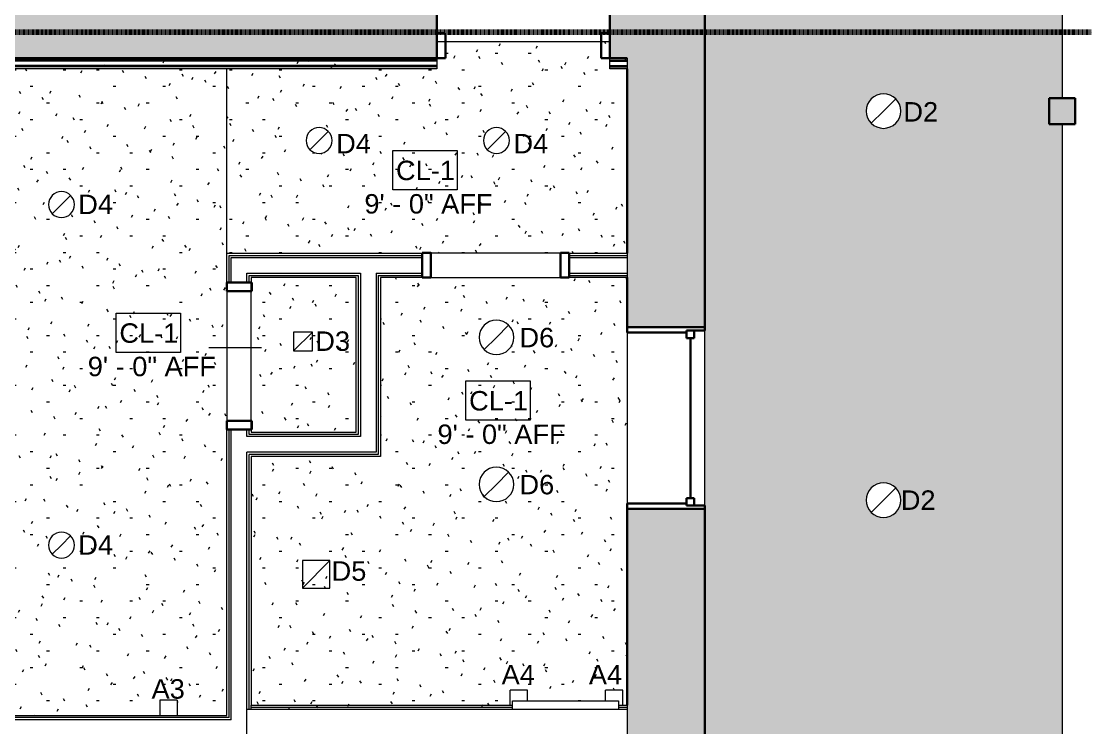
# Model space of a CAD drawing. Header units: inches. Extents: x -1176 to 1507, y -2527 to 978.
# Drawn here: x -912.1 to -664.6, y -328.8 to -165.5 of the extents above; entities that cross this region are included whole.
import ezdxf

# ---------------------------------------------------------------- set-up
doc = ezdxf.new("R2010")
doc.units = ezdxf.units.IN
doc.header["$MEASUREMENT"] = 0
doc.linetypes.add('Dash', pattern=[0.25, 0.125, -0.125])
for name, color, linetype, lineweight in [('A-ANNO-MATC', 214, 'Dash', 140), ('A-CLNG', 13, 'Continuous', 18), ('A-CLNG-IDEN', 151, 'Continuous', 9), ('A-CLNG-PATT', 13, 'Continuous', 18), ('A-COLS', 52, 'Continuous', 18), ('A-DOOR', 31, 'Continuous', 18), ('A-DOOR-FRAM', 31, 'Continuous', 30), ('A-GLAZ', 151, 'Continuous', 18), ('A-WALL', 113, 'Continuous', 18), ('A-WALL-PATT', 111, 'Continuous', 18), ('E-LITE-EQPM', 33, 'Continuous', 9), ('E-LITE-EQPM-IDEN', 33, 'Continuous', 9), ('I-WALL', 2, 'Continuous', 18), ('Q-SPCQ', 91, 'Continuous', 9)]:
    doc.layers.add(name, color=color, linetype=linetype, lineweight=lineweight)
doc.styles.add('Arial', font='arial.ttf', dxfattribs={"height": 4.5})
doc.styles.add('Swis721 Lt BT', font='swissl.ttf', dxfattribs={"height": 4.5})
pattern_1 = [(0, (0, 0), (15.36, 3.84), [0.634, -10.886, 0.634, -10.886, -61.44]), (0, (0, 0), (15.36, 3.84), [-23.04, 0.634, -22.406, 0.634, -10.886, -26.88]), (0, (0, 0), (15.36, 3.84), [-57.6, 0.634, -7.046, 0.634, -18.566]), (120, (5.76, 1.92), (-11.005538, 11.38215), [0.634, -10.886, 0.634, -10.886, -61.44]), (120, (5.76, 1.92), (-11.005538, 11.38215), [-23.04, 0.634, -22.406, 0.634, -10.886, -26.88]), (120, (5.76, 1.92), (-11.005538, 11.38215), [-57.6, 0.634, -7.046, 0.634, -18.566]), (240, (7.68, 9.6), (-4.354462, -15.22215), [0.634, -10.886, 0.634, -10.886, -61.44]), (240, (7.68, 9.6), (-4.354462, -15.22215), [-23.04, 0.634, -22.406, 0.634, -10.886, -26.88]), (240, (7.68, 9.6), (-4.354462, -15.22215), [-57.6, 0.634, -7.046, 0.634, -18.566])]

# ---------------------------------------------------------------- blocks, each defined once
blk = doc.blocks.new('Double Hung - balcony windows 3_ 6_-6827319-2nd Floor RCP')
at = {"layer": 'A-GLAZ', "color": 8, "lineweight": 30}
for p, q in [((-21, 9), (-20.25, 9)), ((-20.25, 4.75), (-20.25, 9)), ((20.25, 4.75), (20.25, 9)), ((21, 9), (20.25, 9)), ((-20.25, 6.5), (-20.25, 4.75)), ((-20.25, 6.5), (-18.5, 6.5)), ((-18.5, 6.5), (-18.5, 4.75)), ((-18.5, 5.625), (18.5, 5.625)), ((18.5, 6.5), (18.5, 4.75)), ((20.25, 6.5), (18.5, 6.5)), ((20.25, 6.5), (20.25, 4.75)), ((-20.25, 4.75), (-18.5, 4.75)), ((-20.25, 4.75), (-19.75, 4.75)), ((-19.75, -9), (-19.75, 4.75)), ((20.25, 4.75), (18.5, 4.75)), ((19.75, 4.75), (20.25, 4.75)), ((19.75, 4.75), (19.75, -9)), ((-19.75, -9), (-21, -9)), ((19.75, -9), (21, -9))]:
    blk.add_line(p, q, dxfattribs=at)
blk = doc.blocks.new('Single Flush - D2 2_6_ X 8_-8253021-2nd Floor RCP')
at = {"layer": 'A-DOOR-FRAM'}
for p, q in [((-17, 2.9375), (-17, -2.8125)), ((-17, 2.9375), (-15, 2.9375)), ((-15, 2.9375), (-15, -2.8125)), ((15.000004, 2.9375), (15.000004, -2.8125)), ((15.000004, 2.9375), (17.000004, 2.9375)), ((17.000004, 2.9375), (17.000004, -2.8125)), ((-17, -2.8125), (-15, -2.8125)), ((15.000004, -2.8125), (17.000004, -2.8125))]:
    blk.add_line(p, q, dxfattribs=at)
blk = doc.blocks.new('L-Recessed Circular - Downlight - 8_ - OUTDOOR-8523709-2nd Floor RCP')
at = {"layer": 'E-LITE-EQPM'}
for q in [(2.83, 2.83), (-2.83, -2.83)]:
    blk.add_line((0, 0), q, dxfattribs=at)
for start, end in [(360, 180), (180, 360)]:
    blk.add_arc((0, 0), 4, start, end, dxfattribs=at)
blk = doc.blocks.new('Sconce Light - Sphere - Bedside Sconce-8114696-2nd Floor RCP')
at = {"layer": 'E-LITE-EQPM'}
for p, q in [((0, 6.3125), (-2, 6.3125)), ((-2, 6.3125), (-2, 2.8125)), ((2, 6.3125), (0, 6.3125)), ((2, 6.3125), (2, 2.8125)), ((-2, 2.8125), (0, 2.8125)), ((0, 2.8125), (2, 2.8125))]:
    blk.add_line(p, q, dxfattribs=at)
blk = doc.blocks.new('L-Recessed Square Downlight - 4_-4552743-2nd Floor RCP')
at = {"layer": 'E-LITE-EQPM'}
for p, q in [((-2.1875, -2.1875), (-2.1875, 2.1875)), ((-2.1875, 2.1875), (2.1875, 2.1875)), ((-2.1875, 2.1875), (2.1875, -2.1875)), ((2.1875, 2.1875), (2.1875, -2.1875)), ((2.1875, -2.1875), (-2.1875, -2.1875))]:
    blk.add_line(p, q, dxfattribs=at)
blk = doc.blocks.new('L-Recessed Circular - Downlight - 8_-7245237-2nd Floor RCP')
at = {"layer": 'E-LITE-EQPM'}
for q in [(2.83, 2.83), (-2.83, -2.83)]:
    blk.add_line((0, 0), q, dxfattribs=at)
for start, end in [(360, 180), (180, 360)]:
    blk.add_arc((0, 0), 4, start, end, dxfattribs=at)
blk = doc.blocks.new('L-Recessed Square Downlight - 6_-4552745-2nd Floor RCP')
at = {"layer": 'E-LITE-EQPM'}
for p, q in [((-3.1875, -3.1875), (-3.1875, 3.1875)), ((-3.1875, 3.1875), (3.1875, 3.1875)), ((-3.1875, 3.1875), (3.1875, -3.1875)), ((3.1875, 3.1875), (3.1875, -3.1875)), ((3.1875, -3.1875), (-3.1875, -3.1875))]:
    blk.add_line(p, q, dxfattribs=at)
blk = doc.blocks.new('Sconce Light - Sphere - 60W - 120V-8439624-2nd Floor RCP')
at = {"layer": 'E-LITE-EQPM'}
for p, q in [((-1, -4), (-2, -4)), ((-2, -4), (-2, -7.5)), ((2, -5), (2, -7.5)), ((-2, -7.5), (0, -7.5)), ((0, -7.5), (2, -7.5))]:
    blk.add_line(p, q, dxfattribs=at)
blk = doc.blocks.new('L-Recessed Circular - Downlight - 6_-7313291-2nd Floor RCP')
at = {"layer": 'E-LITE-EQPM'}
for q in [(-2.12, -2.12), (2.12, 2.12)]:
    blk.add_line((0, 0), q, dxfattribs=at)
for start, end in [(360, 180), (180, 360)]:
    blk.add_arc((0, 0), 3, start, end, dxfattribs=at)
blk = doc.blocks.new('Sconce Light - Sphere - 60W - 120V-V11-2nd Floor RCP')
at = {"layer": 'E-LITE-EQPM'}
for p, q in [((2, -4), (1.5, -4)), ((2, -4), (2, -7.5)), ((-2, -5), (-2, -7.5)), ((-2, -7.5), (0, -7.5)), ((0, -7.5), (2, -7.5))]:
    blk.add_line(p, q, dxfattribs=at)
blk = doc.blocks.new('Single Flush - D13 3_ X 8_-8249661-2nd Floor RCP')
at = {"layer": 'A-DOOR-FRAM'}
for p, q in [((-20, 0.25), (-20, -5.5)), ((-20, 0.25), (-18, 0.25)), ((-18, 0.25), (-18, -5.5)), ((18.000004, 0.25), (18.000004, -5.5)), ((18.000004, 0.25), (20.000004, 0.25)), ((20.000004, 0.25), (20.000004, -5.5)), ((-20, -5.5), (-18, -5.5)), ((18.000004, -5.5), (20.000004, -5.5))]:
    blk.add_line(p, q, dxfattribs=at)
blk = doc.blocks.new('AC3 - AC3-8439625-2nd Floor RCP')
at = {"layer": 'Q-SPCQ'}
for p, q in [((-12.25, -5), (-12.25, -3)), ((-12.25, -3), (12.25, -3)), ((12.25, -3), (12.25, -5)), ((12.25, -5), (-12.25, -5))]:
    blk.add_line(p, q, dxfattribs=at)

msp = doc.modelspace()

# ---------------------------------------------------------------- hatches: boundary and pattern name
at = {"layer": 'A-CLNG-PATT'}
h = msp.add_hatch(dxfattribs=at)
h.set_pattern_fill('FP_3', color=256, style=0, pattern_type=2)
h.set_pattern_definition([(216.87, (4.8, 12), (35.999957, 24.0000643), [6, -54]), (206.565, (12, 8.4), (-12.000093, -12.000519), [13.416, -13.416]), (198.435, (12, 2.4), (-23.999779, -12.000233), [7.589, -30.358])])
h.paths.add_polyline_path([(-671.48, -1266.19), (-671.48, -1089.19), (-674.48, -1089.19), (-674.48, -1083.19), (-671.48, -1083.19), (-671.48, -909.19), (-674.48, -909.19), (-674.48, -903.19), (-671.48, -903.19), (-671.48, -729.19), (-674.48, -729.19), (-674.48, -723.19), (-671.48, -723.19), (-671.48, -549.19), (-674.48, -549.19), (-674.48, -543.19), (-671.48, -543.19), (-671.48, -369.19), (-674.48, -369.19), (-674.48, -363.19), (-671.48, -363.19), (-671.48, -189.19), (-674.48, -189.19), (-674.48, -183.19), (-671.48, -183.19), (-671.48, 16.25), (-754.04, 16.25), (-754.04, -123.17), (-752.11, -123.38), (-750.26, -124.03), (-748.61, -125.07), (-747.23, -126.44), (-746.2, -128.1), (-745.55, -129.94), (-745.33, -131.87), (-745.55, -133.81), (-746.2, -135.65), (-747.23, -137.3), (-748.61, -138.68), (-750.26, -139.72), (-752.11, -140.37), (-754.04, -140.58), (-754.04, -573.17), (-752.11, -573.38), (-750.26, -574.03), (-748.61, -575.07), (-747.23, -576.44), (-746.2, -578.1), (-745.55, -579.94), (-745.33, -581.87), (-745.55, -583.81), (-746.2, -585.65), (-747.23, -587.3), (-748.61, -588.68), (-750.26, -589.72), (-752.11, -590.37), (-754.04, -590.58), (-754.04, -1095.17), (-752.11, -1095.38), (-750.26, -1096.03), (-748.61, -1097.07), (-747.23, -1098.44), (-746.2, -1100.1), (-745.55, -1101.94), (-745.33, -1103.87), (-745.55, -1105.81), (-746.2, -1107.65), (-747.23, -1109.3), (-748.61, -1110.68), (-750.26, -1111.72), (-752.11, -1112.37), (-754.04, -1112.58), (-754.04, -1262.19), (-725.8, -1262.19), (-725.8, -1266.19), (-713.41, -1266.19)], flags=0)
h.paths.add_polyline_path([(-712.76, -1220.86), (-713.8, -1220.72), (-714.76, -1220.32), (-715.59, -1219.69), (-716.23, -1218.86), (-716.63, -1217.9), (-716.76, -1216.86), (-716.63, -1215.83), (-716.23, -1214.86), (-715.59, -1214.03), (-714.76, -1213.4), (-713.8, -1213), (-712.76, -1212.86), (-711.73, -1213), (-710.76, -1213.4), (-709.93, -1214.03), (-709.3, -1214.86), (-708.9, -1215.83), (-708.76, -1216.86), (-708.9, -1217.9), (-709.3, -1218.86), (-709.93, -1219.69), (-710.76, -1220.32), (-711.73, -1220.72)], flags=0)
h.paths.add_polyline_path([(-712.76, -1090.19), (-713.8, -1090.05), (-714.76, -1089.65), (-715.59, -1089.01), (-716.23, -1088.19), (-716.63, -1087.22), (-716.76, -1086.19), (-716.63, -1085.15), (-716.23, -1084.19), (-715.59, -1083.36), (-714.76, -1082.72), (-713.8, -1082.32), (-712.76, -1082.19), (-711.73, -1082.32), (-710.76, -1082.72), (-709.93, -1083.36), (-709.3, -1084.19), (-708.9, -1085.15), (-708.76, -1086.19), (-708.9, -1087.22), (-709.3, -1088.19), (-709.93, -1089.01), (-710.76, -1089.65), (-711.73, -1090.05)], flags=0)
h.paths.add_polyline_path([(-712.76, -1000.19), (-713.8, -1000.05), (-714.76, -999.65), (-715.59, -999.01), (-716.23, -998.19), (-716.63, -997.22), (-716.76, -996.19), (-716.63, -995.15), (-716.23, -994.19), (-715.59, -993.36), (-714.76, -992.72), (-713.8, -992.32), (-712.76, -992.19), (-711.73, -992.32), (-710.76, -992.72), (-709.93, -993.36), (-709.3, -994.19), (-708.9, -995.15), (-708.76, -996.19), (-708.9, -997.22), (-709.3, -998.19), (-709.93, -999.01), (-710.76, -999.65), (-711.73, -1000.05)], flags=0)
h.paths.add_polyline_path([(-712.76, -910.19), (-713.8, -910.05), (-714.76, -909.65), (-715.59, -909.01), (-716.23, -908.19), (-716.63, -907.22), (-716.76, -906.19), (-716.63, -905.15), (-716.23, -904.19), (-715.59, -903.36), (-714.76, -902.72), (-713.8, -902.32), (-712.76, -902.19), (-711.73, -902.32), (-710.76, -902.72), (-709.93, -903.36), (-709.3, -904.19), (-708.9, -905.15), (-708.76, -906.19), (-708.9, -907.22), (-709.3, -908.19), (-709.93, -909.01), (-710.76, -909.65), (-711.73, -910.05)], flags=0)
h.paths.add_polyline_path([(-712.76, -820.19), (-713.8, -820.05), (-714.76, -819.65), (-715.59, -819.01), (-716.23, -818.19), (-716.63, -817.22), (-716.76, -816.19), (-716.63, -815.15), (-716.23, -814.19), (-715.59, -813.36), (-714.76, -812.72), (-713.8, -812.32), (-712.76, -812.19), (-711.73, -812.32), (-710.76, -812.72), (-709.93, -813.36), (-709.3, -814.19), (-708.9, -815.15), (-708.76, -816.19), (-708.9, -817.22), (-709.3, -818.19), (-709.93, -819.01), (-710.76, -819.65), (-711.73, -820.05)], flags=0)
h.paths.add_polyline_path([(-712.76, -730.19), (-713.8, -730.05), (-714.76, -729.65), (-715.59, -729.01), (-716.23, -728.19), (-716.63, -727.22), (-716.76, -726.19), (-716.63, -725.15), (-716.23, -724.19), (-715.59, -723.36), (-714.76, -722.72), (-713.8, -722.32), (-712.76, -722.19), (-711.73, -722.32), (-710.76, -722.72), (-709.93, -723.36), (-709.3, -724.19), (-708.9, -725.15), (-708.76, -726.19), (-708.9, -727.22), (-709.3, -728.19), (-709.93, -729.01), (-710.76, -729.65), (-711.73, -730.05)], flags=0)
h.paths.add_polyline_path([(-712.76, -640.19), (-713.8, -640.05), (-714.76, -639.65), (-715.59, -639.01), (-716.23, -638.19), (-716.63, -637.22), (-716.76, -636.19), (-716.63, -635.15), (-716.23, -634.19), (-715.59, -633.36), (-714.76, -632.72), (-713.8, -632.32), (-712.76, -632.19), (-711.73, -632.32), (-710.76, -632.72), (-709.93, -633.36), (-709.3, -634.19), (-708.9, -635.15), (-708.76, -636.19), (-708.9, -637.22), (-709.3, -638.19), (-709.93, -639.01), (-710.76, -639.65), (-711.73, -640.05)], flags=0)
h.paths.add_polyline_path([(-712.76, -550.19), (-713.8, -550.05), (-714.76, -549.65), (-715.59, -549.01), (-716.23, -548.19), (-716.63, -547.22), (-716.76, -546.19), (-716.63, -545.15), (-716.23, -544.19), (-715.59, -543.36), (-714.76, -542.72), (-713.8, -542.32), (-712.76, -542.19), (-711.73, -542.32), (-710.76, -542.72), (-709.93, -543.36), (-709.3, -544.19), (-708.9, -545.15), (-708.76, -546.19), (-708.9, -547.22), (-709.3, -548.19), (-709.93, -549.01), (-710.76, -549.65), (-711.73, -550.05)], flags=0)
h.paths.add_polyline_path([(-712.76, -460.19), (-713.8, -460.05), (-714.76, -459.65), (-715.59, -459.01), (-716.23, -458.19), (-716.63, -457.22), (-716.76, -456.19), (-716.63, -455.15), (-716.23, -454.19), (-715.59, -453.36), (-714.76, -452.72), (-713.8, -452.32), (-712.76, -452.19), (-711.73, -452.32), (-710.76, -452.72), (-709.93, -453.36), (-709.3, -454.19), (-708.9, -455.15), (-708.76, -456.19), (-708.9, -457.22), (-709.3, -458.19), (-709.93, -459.01), (-710.76, -459.65), (-711.73, -460.05)], flags=0)
h.paths.add_polyline_path([(-712.76, -370.19), (-713.8, -370.05), (-714.76, -369.65), (-715.59, -369.01), (-716.23, -368.19), (-716.63, -367.22), (-716.76, -366.19), (-716.63, -365.15), (-716.23, -364.19), (-715.59, -363.36), (-714.76, -362.72), (-713.8, -362.32), (-712.76, -362.19), (-711.73, -362.32), (-710.76, -362.72), (-709.93, -363.36), (-709.3, -364.19), (-708.9, -365.15), (-708.76, -366.19), (-708.9, -367.22), (-709.3, -368.19), (-709.93, -369.01), (-710.76, -369.65), (-711.73, -370.05)], flags=0)
h.paths.add_polyline_path([(-712.76, -280.19), (-713.8, -280.05), (-714.76, -279.65), (-715.59, -279.01), (-716.23, -278.19), (-716.63, -277.22), (-716.76, -276.19), (-716.63, -275.15), (-716.23, -274.19), (-715.59, -273.36), (-714.76, -272.72), (-713.8, -272.32), (-712.76, -272.19), (-711.73, -272.32), (-710.76, -272.72), (-709.93, -273.36), (-709.3, -274.19), (-708.9, -275.15), (-708.76, -276.19), (-708.9, -277.22), (-709.3, -278.19), (-709.93, -279.01), (-710.76, -279.65), (-711.73, -280.05)], flags=0)
h.paths.add_polyline_path([(-712.76, -190.19), (-713.8, -190.05), (-714.76, -189.65), (-715.59, -189.01), (-716.23, -188.19), (-716.63, -187.22), (-716.76, -186.19), (-716.63, -185.15), (-716.23, -184.19), (-715.59, -183.36), (-714.76, -182.72), (-713.8, -182.32), (-712.76, -182.19), (-711.73, -182.32), (-710.76, -182.72), (-709.93, -183.36), (-709.3, -184.19), (-708.9, -185.15), (-708.76, -186.19), (-708.9, -187.22), (-709.3, -188.19), (-709.93, -189.01), (-710.76, -189.65), (-711.73, -190.05)], flags=0)
h.paths.add_polyline_path([(-712.76, -88.97), (-713.8, -88.83), (-714.76, -88.43), (-715.59, -87.79), (-716.23, -86.97), (-716.63, -86), (-716.76, -84.97), (-716.63, -83.93), (-716.23, -82.97), (-715.59, -82.14), (-714.76, -81.5), (-713.8, -81.1), (-712.76, -80.97), (-711.73, -81.1), (-710.76, -81.5), (-709.93, -82.14), (-709.3, -82.97), (-708.9, -83.93), (-708.76, -84.97), (-708.9, -86), (-709.3, -86.97), (-709.93, -87.79), (-710.76, -88.43), (-711.73, -88.83)], flags=0)
h = msp.add_hatch(dxfattribs=at)
h.set_pattern_fill('FP_2', color=256, style=0, pattern_type=2)
h.set_pattern_definition(pattern_1)
h.paths.add_polyline_path([(-863.55, -219.08), (-772.04, -219.08), (-772.04, -176.43), (-776.04, -176.43), (-776.04, -170.13), (-816.04, -170.13), (-816.04, -176.43), (-864.55, -176.43), (-864.55, -219.08), (-864.05, -219.08)], flags=0)
h.paths.add_polyline_path([(-843.25, -196.01), (-844.03, -195.91), (-844.75, -195.61), (-845.37, -195.13), (-845.85, -194.51), (-846.15, -193.79), (-846.25, -193.01), (-846.15, -192.23), (-845.85, -191.51), (-845.37, -190.89), (-844.75, -190.41), (-844.03, -190.11), (-843.25, -190.01), (-842.48, -190.11), (-841.75, -190.41), (-841.13, -190.89), (-840.65, -191.51), (-840.35, -192.23), (-840.25, -193.01), (-840.35, -193.79), (-840.65, -194.51), (-841.13, -195.13), (-841.75, -195.61), (-842.48, -195.91)], flags=0)
h.paths.add_polyline_path([(-802.25, -196.01), (-803.03, -195.91), (-803.75, -195.61), (-804.37, -195.13), (-804.85, -194.51), (-805.15, -193.79), (-805.25, -193.01), (-805.15, -192.23), (-804.85, -191.51), (-804.37, -190.89), (-803.75, -190.41), (-803.03, -190.11), (-802.25, -190.01), (-801.48, -190.11), (-800.75, -190.41), (-800.13, -190.89), (-799.65, -191.51), (-799.35, -192.23), (-799.25, -193.01), (-799.35, -193.79), (-799.65, -194.51), (-800.13, -195.13), (-800.75, -195.61), (-801.48, -195.91)], flags=0)
h = msp.add_hatch(dxfattribs=at)
h.set_pattern_fill('FP_2', color=256, style=0, pattern_type=2)
h.set_pattern_definition(pattern_1)
h.paths.add_polyline_path([(-1017.06, -325.98), (-1000.06, -325.98), (-1000.06, -322.48), (-996.06, -322.48), (-996.06, -325.98), (-880.04, -325.98), (-880.04, -322.48), (-876.04, -322.48), (-876.04, -325.98), (-864.55, -325.98), (-864.55, -176.43), (-1017.06, -176.43), (-1017.06, -316.48)], flags=0)
h.paths.add_polyline_path([(-902.8, -289.59), (-903.58, -289.49), (-904.3, -289.19), (-904.92, -288.71), (-905.4, -288.09), (-905.7, -287.37), (-905.8, -286.59), (-905.7, -285.82), (-905.4, -285.09), (-904.92, -284.47), (-904.3, -284), (-903.58, -283.7), (-902.8, -283.59), (-902.03, -283.7), (-901.3, -284), (-900.68, -284.47), (-900.21, -285.09), (-899.91, -285.82), (-899.8, -286.59), (-899.91, -287.37), (-900.21, -288.09), (-900.68, -288.71), (-901.3, -289.19), (-902.03, -289.49)], flags=0)
h.paths.add_polyline_path([(-978.93, -289.59), (-979.71, -289.49), (-980.43, -289.19), (-981.05, -288.71), (-981.53, -288.09), (-981.83, -287.37), (-981.93, -286.59), (-981.83, -285.82), (-981.53, -285.09), (-981.05, -284.47), (-980.43, -284), (-979.71, -283.7), (-978.93, -283.59), (-978.16, -283.7), (-977.43, -284), (-976.81, -284.47), (-976.33, -285.09), (-976.03, -285.82), (-975.93, -286.59), (-976.03, -287.37), (-976.33, -288.09), (-976.81, -288.71), (-977.43, -289.19), (-978.16, -289.49)], flags=0)
h.paths.add_polyline_path([(-940.8, -267.4), (-941.51, -267.17), (-941.95, -266.56), (-941.95, -265.82), (-941.51, -265.21), (-941.3, -265.14), (-941.3, -249.17), (-948.91, -262.35), (-948.76, -262.51), (-948.7, -263.28), (-949.06, -263.9), (-949.74, -264.2), (-950.47, -264.05), (-950.97, -263.49), (-951.03, -262.72), (-950.67, -262.1), (-949.99, -261.8), (-949.78, -261.85), (-942.17, -248.67), (-956, -256.66), (-955.96, -256.87), (-956.26, -257.55), (-956.91, -257.93), (-957.65, -257.85), (-958.2, -257.35), (-958.36, -256.62), (-958.06, -255.94), (-957.41, -255.57), (-956.67, -255.64), (-956.5, -255.79), (-942.67, -247.8), (-957.88, -247.8), (-957.95, -248.01), (-958.56, -248.45), (-959.3, -248.45), (-959.91, -248.01), (-960.14, -247.3), (-959.91, -246.59), (-959.3, -246.16), (-958.55, -246.16), (-957.95, -246.59), (-957.88, -246.8), (-942.67, -246.8), (-956.52, -238.83), (-956.67, -238.96), (-957.44, -239.03), (-958.06, -238.67), (-958.36, -237.99), (-958.2, -237.26), (-957.65, -236.76), (-956.88, -236.7), (-956.26, -237.05), (-955.96, -237.74), (-956, -237.95), (-942.17, -245.94), (-949.78, -232.76), (-949.99, -232.81), (-950.67, -232.5), (-951.05, -231.86), (-950.97, -231.12), (-950.47, -230.56), (-949.74, -230.41), (-949.06, -230.71), (-948.68, -231.36), (-948.76, -232.1), (-948.91, -232.26), (-941.3, -245.44), (-941.3, -229.46), (-941.51, -229.4), (-941.95, -228.79), (-941.95, -228.04), (-941.51, -227.44), (-940.8, -227.21), (-940.09, -227.44), (-939.66, -228.05), (-939.66, -228.79), (-940.09, -229.4), (-940.3, -229.46), (-940.3, -245.44), (-932.7, -232.26), (-932.84, -232.1), (-932.91, -231.33), (-932.55, -230.71), (-931.87, -230.41), (-931.14, -230.56), (-930.64, -231.12), (-930.58, -231.89), (-930.93, -232.5), (-931.61, -232.81), (-931.83, -232.76), (-939.44, -245.94), (-925.6, -237.95), (-925.65, -237.74), (-925.35, -237.05), (-924.7, -236.68), (-923.96, -236.76), (-923.4, -237.26), (-923.25, -237.99), (-923.55, -238.67), (-924.2, -239.04), (-924.94, -238.96), (-925.1, -238.82), (-938.94, -246.8), (-923.72, -246.8), (-923.66, -246.59), (-923.05, -246.16), (-922.3, -246.16), (-921.7, -246.59), (-921.47, -247.3), (-921.7, -248.01), (-922.31, -248.45), (-923.05, -248.45), (-923.66, -248.01), (-923.72, -247.8), (-938.94, -247.8), (-925.09, -255.78), (-924.94, -255.64), (-924.17, -255.58), (-923.55, -255.94), (-923.25, -256.62), (-923.4, -257.35), (-923.96, -257.85), (-924.73, -257.91), (-925.35, -257.55), (-925.65, -256.87), (-925.6, -256.66), (-939.44, -248.67), (-931.83, -261.85), (-931.61, -261.8), (-930.93, -262.1), (-930.56, -262.75), (-930.64, -263.49), (-931.14, -264.05), (-931.87, -264.2), (-932.55, -263.9), (-932.92, -263.25), (-932.84, -262.51), (-932.7, -262.35), (-940.3, -249.17), (-940.3, -265.14), (-940.09, -265.21), (-939.66, -265.82), (-939.66, -266.56), (-940.09, -267.17), (-940.76, -267.38)], flags=0)
h.paths.add_polyline_path([(-978.93, -210.83), (-979.71, -210.73), (-980.45, -210.41), (-981.05, -209.95), (-981.53, -209.33), (-981.83, -208.6), (-981.93, -207.83), (-981.83, -207.05), (-981.53, -206.33), (-981.05, -205.71), (-980.43, -205.23), (-979.71, -204.93), (-978.93, -204.83), (-978.16, -204.93), (-977.43, -205.23), (-976.81, -205.71), (-976.33, -206.33), (-976.03, -207.05), (-975.93, -207.83), (-976.03, -208.6), (-976.33, -209.33), (-976.81, -209.95), (-977.43, -210.43), (-978.16, -210.73)], flags=0)
h.paths.add_polyline_path([(-902.8, -210.83), (-903.58, -210.73), (-904.33, -210.41), (-904.92, -209.95), (-905.4, -209.33), (-905.7, -208.6), (-905.8, -207.83), (-905.7, -207.05), (-905.4, -206.33), (-904.92, -205.71), (-904.3, -205.23), (-903.58, -204.93), (-902.8, -204.83), (-902.03, -204.93), (-901.3, -205.23), (-900.68, -205.71), (-900.21, -206.33), (-899.91, -207.05), (-899.8, -207.83), (-899.91, -208.6), (-900.21, -209.33), (-900.68, -209.95), (-901.3, -210.43), (-902.03, -210.73)], flags=0)
h.paths.add_polyline_path([(-1009.15, -192.06), (-1009.59, -192.02), (-1010.01, -191.9), (-1010.39, -191.7), (-1010.69, -191.48), (-1010.94, -191.21), (-1011.21, -190.8), (-1011.48, -190.16), (-1011.69, -189.42), (-1011.8, -188.8), (-1011.84, -188.76), (-1012.2, -187.98), (-1012.3, -187.59), (-1014.57, -187.59), (-1014.57, -176.57), (-1003.55, -176.57), (-1003.55, -187.59), (-1005.61, -187.59), (-1005.7, -187.98), (-1006.06, -188.76), (-1006.62, -189.43), (-1006.63, -189.5), (-1006.83, -190.16), (-1007.16, -190.91), (-1007.37, -191.21), (-1007.62, -191.48), (-1007.91, -191.7), (-1008.3, -191.9), (-1008.76, -192.02)], flags=0)
h.paths.add_polyline_path([(-971.62, -178.49), (-972, -178.49), (-972, -178.43), (-972.06, -178.43), (-972.06, -178.24), (-971.62, -178.24), (-970.39, -177.43), (-969.02, -176.88), (-967.56, -176.61), (-916.56, -176.61), (-915.11, -176.88), (-913.74, -177.43), (-912.5, -178.24), (-912.06, -178.24), (-912.06, -178.43), (-912.12, -178.43), (-912.12, -178.49), (-967.56, -178.49)], flags=0)
h = msp.add_hatch(dxfattribs=at)
h.set_pattern_fill('FP_2', color=256, style=0, pattern_type=2)
h.set_pattern_definition(pattern_1)
h.paths.add_polyline_path([(-853.32, -260.48), (-834.67, -260.48), (-834.67, -224.7), (-858.92, -224.7), (-858.92, -260.48)], flags=0)
h = msp.add_hatch(dxfattribs=at)
h.set_pattern_fill('FP_2', color=256, style=0, pattern_type=2)
h.set_pattern_definition(pattern_1)
h.paths.add_polyline_path([(-858.42, -323.61), (-799.04, -323.61), (-799.04, -320.11), (-795.04, -320.11), (-795.04, -322.61), (-777.04, -322.61), (-777.04, -320.11), (-773.04, -320.11), (-773.04, -323.61), (-772.04, -323.61), (-772.04, -224.7), (-829.05, -224.7), (-829.05, -266.11), (-858.92, -266.11), (-858.92, -323.61)], flags=0)
h.paths.add_polyline_path([(-802.25, -276.53), (-803.29, -276.4), (-804.25, -276), (-805.08, -275.36), (-805.72, -274.53), (-806.12, -273.57), (-806.25, -272.53), (-806.12, -271.5), (-805.72, -270.53), (-805.08, -269.71), (-804.25, -269.07), (-803.29, -268.67), (-802.25, -268.53), (-801.22, -268.67), (-800.25, -269.07), (-799.42, -269.71), (-798.79, -270.53), (-798.39, -271.5), (-798.25, -272.53), (-798.39, -273.57), (-798.79, -274.53), (-799.42, -275.36), (-800.25, -276), (-801.22, -276.4)], flags=0)
h.paths.add_polyline_path([(-802.25, -242.53), (-803.29, -242.4), (-804.25, -242), (-805.08, -241.36), (-805.72, -240.53), (-806.12, -239.57), (-806.25, -238.53), (-806.12, -237.5), (-805.72, -236.53), (-805.08, -235.71), (-804.25, -235.07), (-803.29, -234.67), (-802.25, -234.53), (-801.22, -234.67), (-800.25, -235.07), (-799.42, -235.71), (-798.79, -236.53), (-798.39, -237.5), (-798.25, -238.53), (-798.39, -239.57), (-798.79, -240.53), (-799.42, -241.36), (-800.25, -242), (-801.22, -242.4)], flags=0)
at = {"layer": 'A-COLS'}
msp.add_hatch(color=250, dxfattribs=at).paths.add_polyline_path([(-668.48, -189.19), (-668.48, -183.19), (-674.48, -183.19), (-674.48, -189.19)], flags=0)
at = {"layer": 'A-WALL-PATT', "lineweight": 9}
h = msp.add_hatch(color=7, dxfattribs=at)
h.paths.add_polyline_path([(-772.04, -1262.19), (-754.04, -1262.19), (-754.04, -1210.19), (-772.04, -1210.19), (-772.04, -1240.82)], flags=0)
h.paths.add_polyline_path([(-760.04, -1170.19), (-754.04, -1170.19), (-754.04, -1093.3), (-772.04, -1093.3), (-772.04, -1170.19)], flags=0)
h.paths.add_polyline_path([(-754.04, -1053.19), (-754.04, -1004.19), (-772.04, -1004.19), (-772.04, -1053.19), (-760.04, -1053.19)], flags=0)
h.paths.add_polyline_path([(-760.04, -962.19), (-754.04, -962.19), (-754.04, -860.19), (-772.04, -860.19), (-772.04, -962.19)], flags=0)
h.paths.add_polyline_path([(-772.04, -818.19), (-754.04, -818.19), (-754.04, -716.19), (-772.04, -716.19), (-772.04, -816.53)], flags=0)
h.paths.add_polyline_path([(-760.04, -674.19), (-754.04, -674.19), (-754.04, -572.19), (-772.04, -572.19), (-772.04, -674.19)], flags=0)
h.paths.add_polyline_path([(-760.04, -530.19), (-754.04, -530.19), (-754.04, -428.19), (-772.04, -428.19), (-772.04, -530.19)], flags=0)
h.paths.add_polyline_path([(-754.04, -386.19), (-754.04, -278.19), (-772.04, -278.19), (-772.04, -386.19), (-760.04, -386.19)], flags=0)
h.paths.add_polyline_path([(-760.04, -236.19), (-754.04, -236.19), (-754.04, -122.5), (-772.04, -122.5), (-772.04, -236.19)], flags=0)
h.paths.add_polyline_path([(-754.04, -80.5), (-754.04, 16.25), (-772.04, 16.25), (-772.03, -80.5), (-760.04, -80.5)], flags=0)
h = msp.add_hatch(color=7, dxfattribs=at)
h.paths.add_polyline_path([(-776.04, -173.93), (-772.04, -173.93), (-772.04, -162.93), (-776.04, -162.93)], flags=0)
h.paths.add_polyline_path([(-816.04, -173.93), (-816.04, -162.93), (-1017.06, -162.93), (-1017.06, -173.93), (-853.32, -173.93)], flags=0)
h = msp.add_hatch(dxfattribs=at)
h.set_pattern_fill('FP_2', color=256, style=0, pattern_type=2)
h.set_pattern_definition(pattern_1)
h.paths.add_polyline_path([(-816.04, -174.43), (-816.04, -173.93), (-1017.06, -173.93), (-1017.06, -174.43), (-853.32, -174.43)], flags=0)
h = msp.add_hatch(dxfattribs=at)
h.set_pattern_fill('FP_2', color=256, style=0, pattern_type=2)
h.set_pattern_definition(pattern_1)
h.paths.add_polyline_path([(-816.04, -175.68), (-816.04, -174.68), (-1017.06, -174.68), (-1017.06, -175.68), (-853.32, -175.68)], flags=0)
h = msp.add_hatch(dxfattribs=at)
h.set_pattern_fill('FP_2', color=256, style=0, pattern_type=2)
h.set_pattern_definition(pattern_1)
h.paths.add_polyline_path([(-772.04, -174.43), (-772.04, -173.93), (-776.04, -173.93), (-776.04, -174.43)], flags=0)
h = msp.add_hatch(dxfattribs=at)
h.set_pattern_fill('FP_2', color=256, style=0, pattern_type=2)
h.set_pattern_definition(pattern_1)
h.paths.add_polyline_path([(-816.04, -176.43), (-816.04, -175.93), (-1017.06, -175.93), (-1017.06, -176.43), (-853.32, -176.43)], flags=0)
h = msp.add_hatch(dxfattribs=at)
h.set_pattern_fill('FP_2', color=256, style=0, pattern_type=2)
h.set_pattern_definition(pattern_1)
h.paths.add_polyline_path([(-773.04, -324.11), (-772.04, -324.11), (-772.04, -323.61), (-774.04, -323.61), (-774.04, -324.11)], flags=0)
h.paths.add_polyline_path([(-799.04, -324.11), (-798.54, -324.11), (-798.54, -323.61), (-858.92, -323.61), (-858.92, -324.11), (-806.68, -324.11)], flags=0)
h = msp.add_hatch(dxfattribs=at)
h.set_pattern_fill('FP_2', color=256, style=0, pattern_type=2)
h.set_pattern_definition(pattern_1)
h.paths.add_polyline_path([(-806.68, -324.61), (-798.54, -324.61), (-798.54, -324.11), (-858.92, -324.11), (-858.92, -324.61), (-853.32, -324.61)], flags=0)
h.paths.add_polyline_path([(-772.04, -324.61), (-772.04, -324.11), (-774.04, -324.11), (-774.04, -324.61)], flags=0)

# ---------------------------------------------------------------- linework, layer by layer
at = {"layer": 'A-ANNO-MATC'}
msp.add_line((-1047.65, -167.98), (-664.65, -167.98), dxfattribs=at)
at = {"layer": 'A-CLNG'}
for p, q in [((-671.48, 16.25), (-671.48, -183.19)), ((-816.04, -170.13), (-776.04, -170.13)), ((-864.55, -219.08), (-864.55, -176.43)), ((-671.48, -189.19), (-671.48, -363.19)), ((-785.42, -219.08), (-819.42, -219.08)), ((-819.42, -224.7), (-785.42, -224.7)), ((-864.55, -225.82), (-864.55, -259.82)), ((-858.92, -259.82), (-858.92, -225.82)), ((-772.04, -236.19), (-772.04, -278.19)), ((-754.04, -278.19), (-754.04, -236.19))]:
    msp.add_line(p, q, dxfattribs=at)
for centre, radius, start, end in [((-712.76, -186.19), 4, 0, 180), ((-712.76, -186.19), 4, 180, 360), ((-843.25, -193.01), 3, 0, 180), ((-802.25, -193.01), 3, 0, 180), ((-843.25, -193.01), 3, 180, 0), ((-802.25, -193.01), 3, 180, 0), ((-902.8, -207.83), 3, 0, 180), ((-902.8, -207.83), 3, 180, 0), ((-802.25, -238.53), 4, 360, 180), ((-802.25, -238.53), 4, 180, 360), ((-802.25, -272.53), 4, 360, 180), ((-802.25, -272.53), 4, 180, 360), ((-712.76, -276.19), 4, 0, 180), ((-712.76, -276.19), 4, 180, 360), ((-902.8, -286.59), 3, 0, 180), ((-902.8, -286.59), 3, 180, 0)]:
    msp.add_arc(centre, radius, start, end, dxfattribs=at)
at = {"layer": 'A-CLNG-IDEN'}
msp.add_line((-856.53, -240.97), (-868.72, -240.97), dxfattribs=at)
at = {"layer": 'A-CLNG-IDEN', "flags": 128}
for points in [[(-826.21, -195.29), (-811.33, -195.29), (-811.33, -204.43), (-826.21, -204.43)], [(-890.16, -232.91), (-875.28, -232.91), (-875.28, -242.05), (-890.16, -242.05)], [(-809.31, -248.57), (-794.43, -248.57), (-794.43, -257.71), (-809.31, -257.71)]]:
    msp.add_lwpolyline(points, close=True, dxfattribs=at)
at = {"layer": 'A-COLS', "color": 8, "lineweight": 30}
for p, q in [((-674.48, -189.19), (-674.48, -183.19)), ((-674.48, -183.19), (-668.48, -183.19)), ((-668.48, -183.19), (-668.48, -189.19)), ((-668.48, -189.19), (-674.48, -189.19))]:
    msp.add_line(p, q, dxfattribs=at)
at = {"layer": 'A-WALL', "color": 8, "lineweight": 30}
for p, q in [((-754.04, -140.58), (-754.04, -236.19)), ((-816.04, -162.93), (-816.04, -173.93)), ((-776.04, -173.93), (-776.04, -162.93)), ((-816.04, -173.93), (-1017.06, -173.93)), ((-772.04, -173.93), (-776.04, -173.93)), ((-772.04, -219.08), (-772.04, -176.43)), ((-772.04, -236.19), (-772.04, -224.7)), ((-754.04, -236.19), (-772.04, -236.19)), ((-772.04, -323.61), (-772.04, -278.19)), ((-772.04, -278.19), (-754.04, -278.19)), ((-754.04, -278.19), (-754.04, -386.19))]:
    msp.add_line(p, q, dxfattribs=at)
at = {"layer": 'A-WALL'}
for p, q in [((-816.04, -174.43), (-1017.06, -174.43)), ((-816.04, -174.68), (-1017.06, -174.68)), ((-776.04, -174.43), (-772.04, -174.43)), ((-776.04, -174.68), (-772.04, -174.68)), ((-772.04, -173.93), (-772.04, -176.43)), ((-816.04, -175.68), (-1017.06, -175.68)), ((-816.04, -175.93), (-1017.06, -175.93)), ((-776.04, -175.68), (-772.04, -175.68)), ((-776.04, -175.93), (-772.04, -175.93)), ((-864.05, -225.82), (-864.05, -219.58)), ((-864.05, -219.58), (-819.42, -219.58)), ((-863.55, -225.82), (-863.55, -220.08)), ((-863.55, -220.08), (-819.42, -220.08)), ((-785.42, -219.58), (-772.04, -219.58)), ((-785.42, -220.08), (-772.04, -220.08)), ((-772.04, -219.08), (-772.04, -224.7)), ((-859.92, -225.82), (-859.92, -223.7)), ((-859.92, -223.7), (-833.67, -223.7)), ((-859.42, -225.82), (-859.42, -224.2)), ((-859.42, -224.2), (-834.17, -224.2)), ((-834.17, -224.2), (-834.17, -260.98)), ((-833.67, -223.7), (-833.67, -261.48)), ((-830.05, -223.7), (-819.42, -223.7)), ((-830.05, -223.7), (-830.05, -265.11)), ((-829.55, -224.2), (-819.42, -224.2)), ((-829.55, -224.2), (-829.55, -265.61)), ((-785.42, -223.7), (-772.04, -223.7)), ((-785.42, -224.2), (-772.04, -224.2)), ((-864.05, -326.48), (-864.05, -259.82)), ((-863.55, -326.98), (-863.55, -259.82)), ((-859.92, -261.48), (-859.92, -259.82)), ((-833.67, -261.48), (-859.92, -261.48)), ((-859.42, -260.98), (-859.42, -259.82)), ((-834.17, -260.98), (-859.42, -260.98)), ((-859.92, -392.64), (-859.92, -265.11)), ((-830.05, -265.11), (-859.92, -265.11)), ((-859.42, -324.61), (-859.42, -265.61)), ((-829.55, -265.61), (-859.42, -265.61)), ((-858.92, -324.61), (-858.92, -323.61)), ((-798.54, -324.11), (-858.92, -324.11)), ((-772.04, -324.11), (-774.04, -324.11)), ((-772.04, -323.61), (-772.04, -331.61)), ((-864.05, -326.48), (-1017.06, -326.48)), ((-798.54, -324.61), (-859.92, -324.61)), ((-772.04, -324.61), (-774.04, -324.61)), ((-863.55, -326.98), (-1017.06, -326.98))]:
    msp.add_line(p, q, dxfattribs=at)
at = {"layer": 'I-WALL'}
for p, q in [((-816.04, -173.93), (-816.04, -176.43)), ((-776.04, -176.43), (-776.04, -173.93)), ((-816.04, -176.43), (-1017.06, -176.43)), ((-772.04, -176.43), (-776.04, -176.43)), ((-864.55, -225.82), (-864.55, -219.08)), ((-864.55, -219.08), (-819.42, -219.08)), ((-819.42, -219.08), (-819.42, -224.7)), ((-785.42, -224.7), (-785.42, -219.08)), ((-785.42, -219.08), (-772.04, -219.08)), ((-858.92, -224.7), (-858.92, -225.82)), ((-834.67, -224.7), (-858.92, -224.7)), ((-834.67, -260.48), (-834.67, -224.7)), ((-819.42, -224.7), (-829.05, -224.7)), ((-829.05, -224.7), (-829.05, -266.11)), ((-772.04, -224.7), (-785.42, -224.7)), ((-858.92, -225.82), (-864.55, -225.82)), ((-864.55, -325.98), (-864.55, -259.82)), ((-864.55, -259.82), (-858.92, -259.82)), ((-858.92, -259.82), (-858.92, -260.48)), ((-858.92, -260.48), (-834.67, -260.48)), ((-858.92, -266.11), (-858.92, -323.61)), ((-829.05, -266.11), (-858.92, -266.11)), ((-858.92, -323.61), (-799.04, -323.61)), ((-773.04, -323.61), (-772.04, -323.61)), ((-996.06, -325.98), (-880.04, -325.98)), ((-876.04, -325.98), (-864.55, -325.98))]:
    msp.add_line(p, q, dxfattribs=at)

# ---------------------------------------------------------------- block references
at = {"layer": 'A-DOOR'}
for name, p in [('Single Flush - D13 3_ X 8_-8249661-2nd Floor RCP', (-796.04, -168.43)), ('Single Flush - D2 2_6_ X 8_-8253021-2nd Floor RCP', (-802.42, -221.89))]:
    msp.add_blockref(name, p, dxfattribs=at)
at = {"layer": 'A-DOOR', "rotation": 269.9999999999999}
msp.add_blockref('Single Flush - D2 2_6_ X 8_-8253021-2nd Floor RCP', (-861.73, -242.82), dxfattribs=at)
at = {"layer": 'A-GLAZ', "rotation": 269.9999999999999}
msp.add_blockref('Double Hung - balcony windows 3_ 6_-6827319-2nd Floor RCP', (-763.04, -257.19), dxfattribs=at)
at = {"layer": 'E-LITE-EQPM'}
for name, p in [('L-Recessed Circular - Downlight - 8_ - OUTDOOR-8523709-2nd Floor RCP', (-712.76, -186.19)), ('L-Recessed Circular - Downlight - 6_-7313291-2nd Floor RCP', (-843.25, -193.01)), ('L-Recessed Circular - Downlight - 6_-7313291-2nd Floor RCP', (-802.25, -193.01)), ('L-Recessed Circular - Downlight - 6_-7313291-2nd Floor RCP', (-902.8, -207.83)), ('L-Recessed Circular - Downlight - 8_-7245237-2nd Floor RCP', (-802.25, -238.53)), ('L-Recessed Circular - Downlight - 8_-7245237-2nd Floor RCP', (-802.25, -272.53)), ('L-Recessed Circular - Downlight - 8_ - OUTDOOR-8523709-2nd Floor RCP', (-712.76, -276.19)), ('L-Recessed Circular - Downlight - 6_-7313291-2nd Floor RCP', (-902.8, -286.59)), ('Sconce Light - Sphere - Bedside Sconce-8114696-2nd Floor RCP', (-878.04, -328.79))]:
    msp.add_blockref(name, p, dxfattribs=at)
at = {"layer": 'E-LITE-EQPM', "extrusion": (0, 0, -1), "rotation": 180}
for name, p in [('L-Recessed Square Downlight - 4_-4552743-2nd Floor RCP', (846.98, -239.5)), ('L-Recessed Square Downlight - 6_-4552745-2nd Floor RCP', (843.92, -293.36))]:
    msp.add_blockref(name, p, dxfattribs=at)
at = {"layer": 'E-LITE-EQPM', "rotation": 180}
for name, p in [('Sconce Light - Sphere - 60W - 120V-V11-2nd Floor RCP', (-797.04, -327.61)), ('Sconce Light - Sphere - 60W - 120V-8439624-2nd Floor RCP', (-775.04, -327.61))]:
    msp.add_blockref(name, p, dxfattribs=at)
at = {"layer": 'Q-SPCQ', "rotation": 180}
msp.add_blockref('AC3 - AC3-8439625-2nd Floor RCP', (-786.29, -327.61), dxfattribs=at)

# ---------------------------------------------------------------- texts
at = {"layer": 'A-CLNG-IDEN', "char_height": 4.5, "attachment_point": 1, "style": 'Swis721 Lt BT'}
for s, insert, width in [('CL-1', (-825.46, -197.67), 16.059), ('9\' - 0" AFF', (-832.77, -205.4), 33.7845), ('CL-1', (-889.41, -235.29), 16.059), ('9\' - 0" AFF', (-896.72, -243.02), 33.7845), ('CL-1', (-808.56, -250.95), 16.059), ('9\' - 0" AFF', (-815.87, -258.69), 33.7845)]:
    msp.add_mtext(s, dxfattribs=dict(at, insert=insert, width=width))
at = {"layer": 'E-LITE-EQPM-IDEN', "char_height": 4.5, "attachment_point": 1, "style": 'Arial'}
for s, insert, width in [('D2', (-708.16, -184.12), 9.8475), ('D4', (-839.3, -191.48), 9.8475), ('D4', (-798.3, -191.48), 9.8475), ('D4', (-898.92, -205.53), 9.8475), ('D3', (-844.12, -237.16), 9.8475), ('D6', (-796.92, -236.34), 9.8475), ('D6', (-796.92, -270.34), 9.8475), ('D2', (-708.76, -273.93), 9.8475), ('D4', (-898.92, -284.3), 9.8475), ('D5', (-840.35, -290.33), 9.8475), ('A4', (-801.04, -314.3), 9.393), ('A4', (-780.88, -314.3), 9.393), ('A3', (-881.97, -317.6), 9.393)]:
    msp.add_mtext(s, dxfattribs=dict(at, insert=insert, width=width))

doc.saveas('drawing.dxf')
